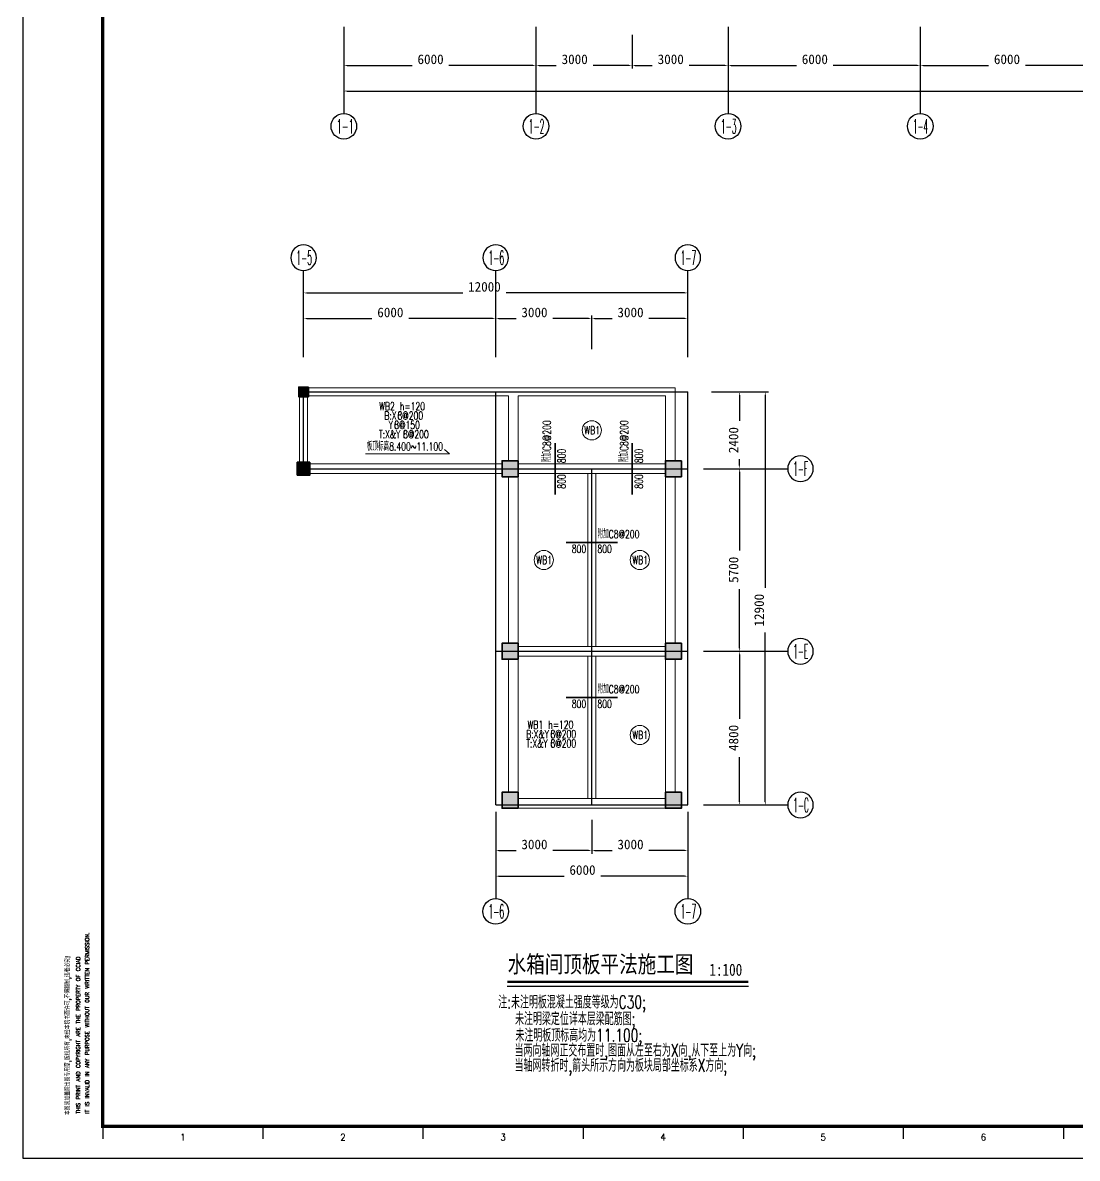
# Model space of a CAD drawing. Header units: inches. Extents: x 18712 to 314639, y 0 to 420500.
# Drawn here: x 18712 to 51645, y 0 to 35461 of the extents above; entities that cross this region are included whole.
import ezdxf
from ezdxf.enums import TextEntityAlignment as Align
from ezdxf.lldxf.tags import DXFTag

# ---------------------------------------------------------------- set-up
doc = ezdxf.new("R2010")
doc.units = ezdxf.units.IN
doc.header["$LTSCALE"] = 1000
doc.header["$MEASUREMENT"] = 0
doc.layers.get('0').update_dxf_attribs({"true_color": 0xffffff})
for name, color, linetype, true_color in [('AXIS_TEXT', 7, 'Continuous', 0xffffff), ('DIM', 3, 'Continuous', 0x00ff00), ('DIM_SYMB', 3, 'Continuous', 0x00ff00), ('DOTE', 1, 'DOTE', 0xff0000), ('NUM', 7, 'Continuous', 0xffffff), ('PUB_TEXT', 7, 'Continuous', 0xffffff), ('TK', 7, 'Continuous', 0xffffff), ('ZG-图框层', 4, 'Continuous', 0x00ffff), ('柱填充', 7, 'Continuous', 0xc0c0c0), ('柱尺寸标注', 3, 'Continuous', 0x00ff00), ('梁集中标注', 2, 'Continuous', 0xffff00), ('楼板正筋文字', 7, 'Continuous', 0xffffff), ('楼板负筋文字', 7, 'Continuous', 0xffffff), ('楼板负筋标注', 3, 'Continuous', 0x00ff00), ('楼板负筋钢筋', 1, 'Continuous', 0xff0000), ('砼柱', 2, 'Continuous', 0xffff00), ('砼梁', 6, 'Continuous', 0xff00ff), ('砼梁虚线', 9, 'HIDDEN', 0x808080)]:
    doc.layers.add(name, color=color, linetype=linetype, true_color=true_color)
doc.styles.add('-宋体', font='simsun.ttc', dxfattribs={"height": 0.2, "bigfont": 'gbcbig.shx'})
doc.styles.add('_TCH_AXIS', font='txt.shx', dxfattribs={"height": 0.2, "bigfont": 'GBCBIG.shx'})
doc.styles.add('CCIAD-图框(会签栏)', font='txt.shx', dxfattribs={"height": 0.2, "bigfont": 'gbcbig.shx'})
doc.styles.add('ISOCP', font='txt.shx', dxfattribs={"height": 0.2, "bigfont": 'gbcbig.shx'})
doc.styles.add('TSSD_Norm', font='txt.shx', dxfattribs={"height": 0.2, "bigfont": 'gbcbig.shx'})
doc.styles.add('TSSD_Rein', font='txt.shx', dxfattribs={"height": 0.2, "bigfont": 'gbcbig.shx'})
tags = doc.linetypes.add('DOTE', pattern=[2.42, 2, -0.2, 0.02, -0.2]).pattern_tags.tags
tags[10:11] = [DXFTag(74, 4), DXFTag(75, 0), DXFTag(340, '0'), DXFTag(46, 0.0), DXFTag(50, 0.0), DXFTag(44, 0.0), DXFTag(45, 0.0)]
tags[8:9] = [DXFTag(74, 4), DXFTag(75, 0), DXFTag(340, '0'), DXFTag(46, 0.0), DXFTag(50, 0.0), DXFTag(44, 0.0), DXFTag(45, 0.0)]
tags[6:7] = [DXFTag(74, 4), DXFTag(75, 0), DXFTag(340, '0'), DXFTag(46, 0.0), DXFTag(50, 0.0), DXFTag(44, 0.0), DXFTag(45, 0.0)]
tags[4:5] = [DXFTag(74, 4), DXFTag(75, 0), DXFTag(340, '0'), DXFTag(46, 0.0), DXFTag(50, 0.0), DXFTag(44, 0.0), DXFTag(45, 0.0)]
tags = doc.linetypes.add('HIDDEN', pattern=[0.375, 0.25, -0.125]).pattern_tags.tags
tags[6:7] = [DXFTag(74, 4), DXFTag(75, 0), DXFTag(340, '0'), DXFTag(46, 0.0), DXFTag(50, 0.0), DXFTag(44, 0.0), DXFTag(45, 0.0)]
tags[4:5] = [DXFTag(74, 4), DXFTag(75, 0), DXFTag(340, '0'), DXFTag(46, 0.0), DXFTag(50, 0.0), DXFTag(44, 0.0), DXFTag(45, 0.0)]
doc.dimstyles.new('TSSD_100_100$0', dxfattribs={"dimtxt": 300, "dimasz": 100, "dimexe": 100, "dimexo": 250, "dimgap": 100, "dimtad": 1, "dimdec": 0, "dimzin": 0, "dimdsep": 46, "dimtxsty": 'Standard', "dimcen": 0, "dimclrd": 256, "dimclre": 256, "dimclrt": 7, "dimadec": 0, "dimazin": 0, "dimtfac": 1, "dimtdec": 4, "dimtix": 1, "dimtmove": 2, "dimatfit": 3, "dimfxl": 1, "dimtolj": 1, "dimtzin": 0, "dimarcsym": 0})

# ---------------------------------------------------------------- blocks, each defined once
blk = doc.blocks.new('DAnoyomous17870')
at = {"layer": '楼板正筋文字', "color": 2, "true_color": 0xffff00, "style": 'TSSD_Rein', "width": 0.7}
for s, p in [('WB1 h=120', (34478, 13414)), ('B:X&Y', (34434, 13122)), ('C', (35192, 13122)), ('8@200', (35192, 13122)), ('T:X&Y', (34434, 12830)), ('C', (35192, 12830)), ('8@200', (35192, 12830))]:
    blk.add_text(s, height=250, dxfattribs=at).set_placement(p)
blk = doc.blocks.new('*D1018')
at = {"layer": 'Defpoints', "color": 0, "transparency": 16777216}
for p in [(28740, 35332), (34740, 35332), (34740, 34127)]:
    blk.add_point(p, dxfattribs=at)
at = {"layer": 'DIM', "lineweight": -2, "transparency": 16777216}
for p, q in [((28740, 35082), (28740, 34027)), ((34740, 35082), (34740, 34027)), ((28840, 34127), (30874, 34127)), ((34640, 34127), (32024, 34127))]:
    blk.add_line(p, q, dxfattribs=at)
at = {"layer": 'DIM', "transparency": 16777216}
for points in [[(28840, 34144), (28840, 34110), (28740, 34127)], [(34640, 34110), (34640, 34144), (34740, 34127)]]:
    blk.add_solid(points, dxfattribs=at)
at = {"layer": 'DIM', "color": 7, "true_color": 0xffffff, "transparency": 16777216, "insert": (31449, 34317), "char_height": 300, "attachment_point": 5}
blk.add_mtext('\\A1;6000', dxfattribs=at)
blk = doc.blocks.new('*D1019')
at = {"layer": 'Defpoints', "color": 0, "transparency": 16777216}
for p in [(37740, 35332), (40740, 35332), (40740, 34127)]:
    blk.add_point(p, dxfattribs=at)
at = {"layer": 'DIM', "lineweight": -2, "transparency": 16777216}
for p, q in [((37740, 35082), (37740, 34027)), ((40740, 35082), (40740, 34027)), ((37840, 34127), (38374, 34127)), ((40640, 34127), (39524, 34127))]:
    blk.add_line(p, q, dxfattribs=at)
at = {"layer": 'DIM', "transparency": 16777216}
for points in [[(37840, 34144), (37840, 34110), (37740, 34127)], [(40640, 34110), (40640, 34144), (40740, 34127)]]:
    blk.add_solid(points, dxfattribs=at)
at = {"layer": 'DIM', "color": 7, "true_color": 0xffffff, "transparency": 16777216, "insert": (38949, 34317), "char_height": 300, "attachment_point": 5}
blk.add_mtext('\\A1;3000', dxfattribs=at)
blk = doc.blocks.new('*D1020')
at = {"layer": 'Defpoints', "color": 0, "transparency": 16777216}
for p in [(40740, 35332), (46740, 35332), (46740, 34127)]:
    blk.add_point(p, dxfattribs=at)
at = {"layer": 'DIM', "lineweight": -2, "transparency": 16777216}
for p, q in [((40740, 35082), (40740, 34027)), ((46740, 35082), (46740, 34027)), ((40840, 34127), (42874, 34127)), ((46640, 34127), (44024, 34127))]:
    blk.add_line(p, q, dxfattribs=at)
at = {"layer": 'DIM', "transparency": 16777216}
for points in [[(40840, 34144), (40840, 34110), (40740, 34127)], [(46640, 34110), (46640, 34144), (46740, 34127)]]:
    blk.add_solid(points, dxfattribs=at)
at = {"layer": 'DIM', "color": 7, "true_color": 0xffffff, "transparency": 16777216, "insert": (43449, 34317), "char_height": 300, "attachment_point": 5}
blk.add_mtext('\\A1;6000', dxfattribs=at)
blk = doc.blocks.new('*D1021')
at = {"layer": 'Defpoints', "color": 0, "transparency": 16777216}
for p in [(46740, 35332), (52740, 35332), (52740, 34127)]:
    blk.add_point(p, dxfattribs=at)
at = {"layer": 'DIM', "lineweight": -2, "transparency": 16777216}
for p, q in [((46740, 35082), (46740, 34027)), ((52740, 35082), (52740, 34027)), ((46840, 34127), (48874, 34127)), ((52640, 34127), (50024, 34127))]:
    blk.add_line(p, q, dxfattribs=at)
at = {"layer": 'DIM', "transparency": 16777216}
for points in [[(46840, 34144), (46840, 34110), (46740, 34127)], [(52640, 34110), (52640, 34144), (52740, 34127)]]:
    blk.add_solid(points, dxfattribs=at)
at = {"layer": 'DIM', "color": 7, "true_color": 0xffffff, "transparency": 16777216, "insert": (49449, 34317), "char_height": 300, "attachment_point": 5}
blk.add_mtext('\\A1;6000', dxfattribs=at)
blk = doc.blocks.new('*D1030')
at = {"layer": 'Defpoints', "color": 0, "transparency": 16777216}
for p in [(28740, 35332), (87960, 35332), (87960, 33327)]:
    blk.add_point(p, dxfattribs=at)
at = {"layer": 'DIM', "lineweight": -2, "transparency": 16777216}
for p, q in [((28740, 35082), (28740, 33227)), ((87960, 35082), (87960, 33227)), ((28840, 33327), (57162, 33327)), ((87860, 33327), (58712, 33327))]:
    blk.add_line(p, q, dxfattribs=at)
at = {"layer": 'DIM', "transparency": 16777216}
for points in [[(28840, 33344), (28840, 33310), (28740, 33327)], [(87860, 33310), (87860, 33344), (87960, 33327)]]:
    blk.add_solid(points, dxfattribs=at)
at = {"layer": 'DIM', "color": 7, "true_color": 0xffffff, "transparency": 16777216, "insert": (57937, 33517), "char_height": 300, "attachment_point": 5}
blk.add_mtext('\\A1;59220', dxfattribs=at)
blk = doc.blocks.new('_AXISO')
at = {"lineweight": -3}
blk.add_circle((0, 0), 0.5, dxfattribs=at)
blk = doc.blocks.new('*D1083')
at = {"layer": 'Defpoints', "color": 0, "transparency": 16777216}
for p in [(34740, 35332), (37740, 35332), (37740, 34127)]:
    blk.add_point(p, dxfattribs=at)
at = {"layer": 'DIM', "lineweight": -2, "transparency": 16777216}
for p, q in [((34740, 35082), (34740, 34027)), ((37740, 35082), (37740, 34027)), ((34840, 34127), (35374, 34127)), ((37640, 34127), (36524, 34127))]:
    blk.add_line(p, q, dxfattribs=at)
at = {"layer": 'DIM', "transparency": 16777216}
for points in [[(34840, 34144), (34840, 34110), (34740, 34127)], [(37640, 34110), (37640, 34144), (37740, 34127)]]:
    blk.add_solid(points, dxfattribs=at)
at = {"layer": 'DIM', "color": 7, "true_color": 0xffffff, "transparency": 16777216, "insert": (35949, 34317), "char_height": 300, "attachment_point": 5}
blk.add_mtext('\\A1;3000', dxfattribs=at)
blk = doc.blocks.new('*D1104')
at = {"layer": 'Defpoints', "color": 0, "transparency": 16777216}
for p in [(36483, 10815), (39483, 10815), (39483, 9610)]:
    blk.add_point(p, dxfattribs=at)
at = {"layer": 'DIM', "lineweight": -2, "transparency": 16777216}
for p, q in [((36483, 10565), (36483, 9510)), ((39483, 10565), (39483, 9510)), ((36583, 9610), (37118, 9610)), ((39383, 9610), (38268, 9610))]:
    blk.add_line(p, q, dxfattribs=at)
at = {"layer": 'DIM', "transparency": 16777216}
for points in [[(36583, 9627), (36583, 9593), (36483, 9610)], [(39383, 9593), (39383, 9627), (39483, 9610)]]:
    blk.add_solid(points, dxfattribs=at)
at = {"layer": 'DIM', "color": 7, "true_color": 0xffffff, "transparency": 16777216, "insert": (37693, 9800), "char_height": 300, "attachment_point": 5}
blk.add_mtext('\\A1;3000', dxfattribs=at)
blk = doc.blocks.new('*D1105')
at = {"layer": 'Defpoints', "color": 0, "transparency": 16777216}
for p in [(33483, 10815), (36483, 10815), (36483, 9610)]:
    blk.add_point(p, dxfattribs=at)
at = {"layer": 'DIM', "lineweight": -2, "transparency": 16777216}
for p, q in [((33483, 10565), (33483, 9510)), ((36483, 10565), (36483, 9510)), ((33583, 9610), (34118, 9610)), ((36383, 9610), (35268, 9610))]:
    blk.add_line(p, q, dxfattribs=at)
at = {"layer": 'DIM', "transparency": 16777216}
for points in [[(33583, 9627), (33583, 9593), (33483, 9610)], [(36383, 9593), (36383, 9627), (36483, 9610)]]:
    blk.add_solid(points, dxfattribs=at)
at = {"layer": 'DIM', "color": 7, "true_color": 0xffffff, "transparency": 16777216, "insert": (34693, 9800), "char_height": 300, "attachment_point": 5}
blk.add_mtext('\\A1;3000', dxfattribs=at)
blk = doc.blocks.new('*D1106')
at = {"layer": 'Defpoints', "color": 0, "transparency": 16777216}
for p in [(33483, 10259), (39483, 10259), (39483, 8810)]:
    blk.add_point(p, dxfattribs=at)
at = {"layer": 'DIM', "lineweight": -2, "transparency": 16777216}
for p, q in [((33483, 10009), (33483, 8710)), ((39483, 10009), (39483, 8710)), ((33583, 8810), (35618, 8810)), ((39383, 8810), (36768, 8810))]:
    blk.add_line(p, q, dxfattribs=at)
at = {"layer": 'DIM', "transparency": 16777216}
for points in [[(33583, 8827), (33583, 8793), (33483, 8810)], [(39383, 8793), (39383, 8827), (39483, 8810)]]:
    blk.add_solid(points, dxfattribs=at)
at = {"layer": 'DIM', "color": 7, "true_color": 0xffffff, "transparency": 16777216, "insert": (36193, 9000), "char_height": 300, "attachment_point": 5}
blk.add_mtext('\\A1;6000', dxfattribs=at)
blk = doc.blocks.new('*D1107')
at = {"layer": 'Defpoints', "color": 0, "transparency": 16777216}
for p in [(39972, 15833), (41101, 15833), (39972, 11033)]:
    blk.add_point(p, dxfattribs=at)
at = {"layer": 'DIM', "lineweight": -2, "transparency": 16777216}
for p, q in [((40222, 15833), (41201, 15833)), ((41101, 15733), (41101, 13727)), ((41101, 11133), (41101, 12527)), ((40222, 11033), (41201, 11033))]:
    blk.add_line(p, q, dxfattribs=at)
at = {"layer": 'DIM', "transparency": 16777216}
for points in [[(41118, 15733), (41085, 15733), (41101, 15833)], [(41085, 11133), (41118, 11133), (41101, 11033)]]:
    blk.add_solid(points, dxfattribs=at)
at = {"layer": 'DIM', "color": 7, "true_color": 0xffffff, "transparency": 16777216, "insert": (40911, 13127), "char_height": 300, "attachment_point": 5, "rotation": 90}
blk.add_mtext('\\A1;4800', dxfattribs=at)
blk = doc.blocks.new('*D1108')
at = {"layer": 'Defpoints', "color": 0, "transparency": 16777216}
for p in [(39972, 21533), (41101, 21533), (39972, 15833)]:
    blk.add_point(p, dxfattribs=at)
at = {"layer": 'DIM', "lineweight": -2, "transparency": 16777216}
for p, q in [((40222, 21533), (41201, 21533)), ((41101, 21433), (41101, 18977)), ((41101, 15933), (41101, 17777)), ((40222, 15833), (41201, 15833))]:
    blk.add_line(p, q, dxfattribs=at)
at = {"layer": 'DIM', "transparency": 16777216}
for points in [[(41118, 21433), (41085, 21433), (41101, 21533)], [(41085, 15933), (41118, 15933), (41101, 15833)]]:
    blk.add_solid(points, dxfattribs=at)
at = {"layer": 'DIM', "color": 7, "true_color": 0xffffff, "transparency": 16777216, "insert": (40911, 18377), "char_height": 300, "attachment_point": 5, "rotation": 90}
blk.add_mtext('\\A1;5700', dxfattribs=at)
blk = doc.blocks.new('*D1109')
at = {"layer": 'Defpoints', "color": 0, "transparency": 16777216}
for p in [(39972, 23933), (41101, 23933), (39972, 21533)]:
    blk.add_point(p, dxfattribs=at)
at = {"layer": 'DIM', "lineweight": -2, "transparency": 16777216}
for p, q in [((40222, 23933), (41201, 23933)), ((41101, 23833), (41101, 23027)), ((41101, 21633), (41101, 21827)), ((40222, 21533), (41201, 21533))]:
    blk.add_line(p, q, dxfattribs=at)
at = {"layer": 'DIM', "transparency": 16777216}
for points in [[(41118, 23833), (41085, 23833), (41101, 23933)], [(41085, 21633), (41118, 21633), (41101, 21533)]]:
    blk.add_solid(points, dxfattribs=at)
at = {"layer": 'DIM', "color": 7, "true_color": 0xffffff, "transparency": 16777216, "insert": (40911, 22427), "char_height": 300, "attachment_point": 5, "rotation": 90}
blk.add_mtext('\\A1;2400', dxfattribs=at)
blk = doc.blocks.new('*D1110')
at = {"layer": 'Defpoints', "color": 0, "transparency": 16777216}
for p in [(40222, 23933), (41901, 23933), (39972, 11033)]:
    blk.add_point(p, dxfattribs=at)
at = {"layer": 'DIM', "lineweight": -2, "transparency": 16777216}
for p, q in [((40472, 23933), (42001, 23933)), ((41901, 23833), (41901, 17816)), ((41901, 11133), (41901, 16416)), ((40222, 11033), (42001, 11033))]:
    blk.add_line(p, q, dxfattribs=at)
at = {"layer": 'DIM', "transparency": 16777216}
for points in [[(41918, 23833), (41885, 23833), (41901, 23933)], [(41885, 11133), (41918, 11133), (41901, 11033)]]:
    blk.add_solid(points, dxfattribs=at)
at = {"layer": 'DIM', "color": 7, "true_color": 0xffffff, "transparency": 16777216, "insert": (41711, 17116), "char_height": 300, "attachment_point": 5, "rotation": 90}
blk.add_mtext('\\A1;12900', dxfattribs=at)
blk = doc.blocks.new('DAnoyomous21606')
at = {"layer": '楼板正筋文字', "color": 2, "true_color": 0xffff00, "style": 'TSSD_Rein', "width": 0.7}
for s, p in [('WB2 h=120', (29845, 23358)), ('B:X', (30006, 23066)), ('C', (30414, 23066)), ('8@200', (30414, 23066)), ('T:X&Y', (29831, 22483)), ('Y', (30137, 22774)), ('C', (30312, 22774)), ('8@150', (30312, 22774)), ('C', (30589, 22483)), ('8@200', (30589, 22483))]:
    blk.add_text(s, height=250, dxfattribs=at).set_placement(p)
blk = doc.blocks.new('*D1177')
at = {"layer": 'Defpoints', "color": 0, "transparency": 16777216}
for p in [(33483, 26223), (27483, 25018), (33483, 25018)]:
    blk.add_point(p, dxfattribs=at)
at = {"layer": 'DIM', "lineweight": -2, "transparency": 16777216}
for p, q in [((27483, 25268), (27483, 26323)), ((33483, 25268), (33483, 26323)), ((27583, 26223), (29618, 26223)), ((33383, 26223), (30768, 26223))]:
    blk.add_line(p, q, dxfattribs=at)
at = {"layer": 'DIM', "transparency": 16777216}
for points in [[(27583, 26239), (27583, 26206), (27483, 26223)], [(33383, 26206), (33383, 26239), (33483, 26223)]]:
    blk.add_solid(points, dxfattribs=at)
at = {"layer": 'DIM', "color": 7, "true_color": 0xffffff, "transparency": 16777216, "insert": (30193, 26413), "char_height": 300, "attachment_point": 5}
blk.add_mtext('\\A1;6000', dxfattribs=at)
blk = doc.blocks.new('*D1178')
at = {"layer": 'Defpoints', "color": 0, "transparency": 16777216}
for p in [(39483, 26223), (36483, 25018), (39483, 25018)]:
    blk.add_point(p, dxfattribs=at)
at = {"layer": 'DIM', "lineweight": -2, "transparency": 16777216}
for p, q in [((36483, 25268), (36483, 26323)), ((39483, 25268), (39483, 26323)), ((36583, 26223), (37118, 26223)), ((39383, 26223), (38268, 26223))]:
    blk.add_line(p, q, dxfattribs=at)
at = {"layer": 'DIM', "transparency": 16777216}
for points in [[(36583, 26239), (36583, 26206), (36483, 26223)], [(39383, 26206), (39383, 26239), (39483, 26223)]]:
    blk.add_solid(points, dxfattribs=at)
at = {"layer": 'DIM', "color": 7, "true_color": 0xffffff, "transparency": 16777216, "insert": (37693, 26413), "char_height": 300, "attachment_point": 5}
blk.add_mtext('\\A1;3000', dxfattribs=at)
blk = doc.blocks.new('*D1179')
at = {"layer": 'Defpoints', "color": 0, "transparency": 16777216}
for p in [(36483, 26223), (33483, 25018), (36483, 25018)]:
    blk.add_point(p, dxfattribs=at)
at = {"layer": 'DIM', "lineweight": -2, "transparency": 16777216}
for p, q in [((33483, 25268), (33483, 26323)), ((36483, 25268), (36483, 26323)), ((33583, 26223), (34118, 26223)), ((36383, 26223), (35268, 26223))]:
    blk.add_line(p, q, dxfattribs=at)
at = {"layer": 'DIM', "transparency": 16777216}
for points in [[(33583, 26239), (33583, 26206), (33483, 26223)], [(36383, 26206), (36383, 26239), (36483, 26223)]]:
    blk.add_solid(points, dxfattribs=at)
at = {"layer": 'DIM', "color": 7, "true_color": 0xffffff, "transparency": 16777216, "insert": (34693, 26413), "char_height": 300, "attachment_point": 5}
blk.add_mtext('\\A1;3000', dxfattribs=at)
blk = doc.blocks.new('*D1180')
at = {"layer": 'Defpoints', "color": 0, "transparency": 16777216}
for p in [(39483, 27023), (27483, 25438), (39483, 25438)]:
    blk.add_point(p, dxfattribs=at)
at = {"layer": 'DIM', "lineweight": -2, "transparency": 16777216}
for p, q in [((27483, 25688), (27483, 27123)), ((27583, 27023), (32456, 27023)), ((39383, 27023), (33806, 27023)), ((39483, 25688), (39483, 27123))]:
    blk.add_line(p, q, dxfattribs=at)
at = {"layer": 'DIM', "transparency": 16777216}
for points in [[(27583, 27039), (27583, 27006), (27483, 27023)], [(39383, 27006), (39383, 27039), (39483, 27023)]]:
    blk.add_solid(points, dxfattribs=at)
at = {"layer": 'DIM', "color": 7, "true_color": 0xffffff, "transparency": 16777216, "insert": (33131, 27213), "char_height": 300, "attachment_point": 5}
blk.add_mtext('\\A1;12000', dxfattribs=at)

msp = doc.modelspace()

# ---------------------------------------------------------------- hatches: boundary and pattern name
at = {"layer": '柱填充'}
for points in [[(27633.2, 24083), (27333.2, 24083), (27333.2, 23783), (27633.2, 23783)], [(27683.2, 21733), (27283.2, 21733), (27283.2, 21333), (27683.2, 21333)], [(34183.2, 21783), (33683.2, 21783), (33683.2, 21283), (34183.2, 21283)], [(39283.2, 21783), (38783.2, 21783), (38783.2, 21283), (39283.2, 21283)], [(34183.2, 16083), (33683.2, 16083), (33683.2, 15583), (34183.2, 15583)], [(39283.2, 16083), (38783.2, 16083), (38783.2, 15583), (39283.2, 15583)], [(34183.2, 11433), (33683.2, 11433), (33683.2, 10933), (34183.2, 10933)], [(39283.2, 11433), (38783.2, 11433), (38783.2, 10933), (39283.2, 10933)]]:
    msp.add_hatch(color=256, dxfattribs=at).paths.add_polyline_path(points, flags=0)

# ---------------------------------------------------------------- linework, layer by layer
at = {"layer": 'DIM', "lineweight": -3}
for p, q in [((28740.2, 35332), (28740.2, 32627)), ((34740.2, 35332), (34740.2, 32627)), ((40740.2, 35332), (40740.2, 32627)), ((46740.2, 35332), (46740.2, 32627)), ((27483.2, 25017.6), (27483.2, 27722.6)), ((33483.2, 25017.6), (33483.2, 27722.6)), ((39483.2, 25017.6), (39483.2, 27722.6)), ((39972.2, 21533), (42601.2, 21533)), ((39972.2, 15833), (42601.2, 15833)), ((39972.2, 11033), (42601.2, 11033)), ((33483.2, 10814.9), (33483.2, 8109.9)), ((39483.2, 10814.9), (39483.2, 8109.9))]:
    msp.add_line(p, q, dxfattribs=at)
at = {"layer": 'DIM_SYMB', "lineweight": -3, "const_width": 70}
msp.add_lwpolyline([(33841.8, 5514), (41376.6, 5514)], dxfattribs=at)
at = {"layer": 'DIM_SYMB', "lineweight": -3}
msp.add_lwpolyline([(33841.8, 5374), (41376.6, 5374)], dxfattribs=at)
at = {"layer": 'DOTE', "lineweight": -3}
for p, q in [((27483.2, 23933), (33483.2, 23933)), ((27483.2, 21533), (27483.2, 23933)), ((27483.2, 23933), (33483.2, 23933)), ((33483.2, 21533), (33483.2, 23933)), ((33483.2, 23933), (39483.2, 23933)), ((39483.2, 21533), (39483.2, 23933)), ((27483.2, 21533), (33483.2, 21533)), ((27483.2, 21533), (33483.2, 21533)), ((33483.2, 15833), (33483.2, 21533)), ((33483.2, 21533), (36483.2, 21533)), ((36483.2, 15833), (36483.2, 21533)), ((36483.2, 21533), (39483.2, 21533)), ((39483.2, 15833), (39483.2, 21533)), ((33483.2, 15833), (36483.2, 15833)), ((33483.2, 11033), (33483.2, 15833)), ((36483.2, 15833), (39483.2, 15833)), ((36483.2, 11033), (36483.2, 15833)), ((39483.2, 11033), (39483.2, 15833)), ((33483.2, 11033), (36483.2, 11033)), ((36483.2, 11033), (39483.2, 11033))]:
    msp.add_line(p, q, dxfattribs=at)
at = {"layer": 'TK', "lineweight": -3}
for p, q in [((21212.2, 1391.3), (21212.2, 1000)), ((21212.2, 1000), (21212.2, 608.7)), ((26212.2, 1000), (26212.2, 608.7)), ((31212.2, 1000), (31212.2, 608.7)), ((36212.2, 1000), (36212.2, 608.7)), ((41212.2, 1000), (41212.2, 608.7)), ((46212.2, 1000), (46212.2, 608.7)), ((51212.2, 1000), (51212.2, 608.7))]:
    msp.add_line(p, q, dxfattribs=at)
msp.add_lwpolyline([(18712.2, 84100), (18712.2, 0), (137612.2, 0), (137612.2, 84100)], close=True, dxfattribs=at)
at = {"layer": 'TK', "lineweight": -3, "const_width": 100}
msp.add_lwpolyline([(21212.2, 83100), (21212.2, 1000), (136612.2, 1000), (136612.2, 83100)], close=True, dxfattribs=at)
at = {"layer": 'ZG-图框层', "lineweight": -3}
msp.add_lwpolyline([(18712.2, 0), (137612.2, 0), (137612.2, 84100), (18712.2, 84100)], close=True, dxfattribs=at)
at = {"layer": 'ZG-图框层', "lineweight": -3, "const_width": 100}
msp.add_lwpolyline([(21212.2, 1000), (136612.2, 1000), (136612.2, 83100), (21212.2, 83100)], close=True, dxfattribs=at)
at = {"layer": '柱尺寸标注', "lineweight": 18}
msp.add_lwpolyline([(29420.2, 21996), (32036.2, 21996), (31885.2, 22138)], dxfattribs=at)
at = {"layer": '楼板正筋文字', "lineweight": 18}
for centre in [(36483.2, 22733), (34983.2, 18683), (37983.2, 18683), (37983.2, 13219)]:
    msp.add_circle(centre, 300, dxfattribs=at)
at = {"layer": '楼板负筋钢筋', "lineweight": 35}
for points in [[(35337.2, 20733), (35337.2, 22333)], [(37748.2, 20733), (37748.2, 22333)], [(35683.2, 19234.4), (37283.2, 19234.4)], [(35683.2, 14393.4), (37283.2, 14393.4)]]:
    msp.add_lwpolyline(points, dxfattribs=at)
at = {"layer": '砼柱', "lineweight": 35}
for points in [[(27633.2, 24083), (27333.2, 24083), (27333.2, 23783), (27633.2, 23783)], [(27683.2, 21733), (27283.2, 21733), (27283.2, 21333), (27683.2, 21333)], [(34183.2, 21783), (33683.2, 21783), (33683.2, 21283), (34183.2, 21283)], [(39283.2, 21783), (38783.2, 21783), (38783.2, 21283), (39283.2, 21283)], [(34183.2, 16083), (33683.2, 16083), (33683.2, 15583), (34183.2, 15583)], [(39283.2, 16083), (38783.2, 16083), (38783.2, 15583), (39283.2, 15583)], [(34183.2, 11433), (33683.2, 11433), (33683.2, 10933), (34183.2, 10933)], [(39283.2, 11433), (38783.2, 11433), (38783.2, 10933), (39283.2, 10933)]]:
    msp.add_lwpolyline(points, close=True, dxfattribs=at)
at = {"layer": '砼梁', "lineweight": 18}
for p, q in [((27358.2, 23783), (27358.2, 21733)), ((33883.2, 24058), (27633.2, 24058)), ((39083.2, 24058), (33883.2, 24058)), ((39083.2, 21783), (39083.2, 24058)), ((27683.2, 21383), (33683.2, 21383)), ((33883.2, 21283), (33883.2, 16083)), ((39083.2, 16083), (39083.2, 21283)), ((33883.2, 15583), (33883.2, 11433)), ((39083.2, 11433), (39083.2, 15583)), ((34183.2, 10933), (36483.2, 10933)), ((36483.2, 10933), (38783.2, 10933))]:
    msp.add_line(p, q, dxfattribs=at)
at = {"layer": '砼梁虚线', "lineweight": 18}
for p, q in [((27608.2, 21733), (27608.2, 23783)), ((27633.2, 23808), (33883.2, 23808)), ((33883.2, 23808), (33883.2, 21783)), ((34183.2, 21783), (34183.2, 23808)), ((34183.2, 23808), (38783.2, 23808)), ((38783.2, 23808), (38783.2, 21783)), ((33683.2, 21683), (27683.2, 21683)), ((36483.2, 21683), (34183.2, 21683)), ((38783.2, 21683), (36483.2, 21683)), ((34183.2, 21383), (36483.2, 21383)), ((34183.2, 16083), (34183.2, 21283)), ((36358.2, 21383), (36358.2, 15983)), ((36483.2, 21383), (38783.2, 21383)), ((36608.2, 15983), (36608.2, 21383)), ((38783.2, 21283), (38783.2, 16083)), ((36483.2, 15983), (34183.2, 15983)), ((38783.2, 15983), (36483.2, 15983)), ((34183.2, 15683), (36483.2, 15683)), ((36358.2, 15683), (36358.2, 11233)), ((36483.2, 15683), (38783.2, 15683)), ((36608.2, 11233), (36608.2, 15683)), ((34183.2, 11433), (34183.2, 15583)), ((38783.2, 15583), (38783.2, 11433)), ((36483.2, 11233), (34183.2, 11233)), ((38783.2, 11233), (36483.2, 11233))]:
    msp.add_line(p, q, dxfattribs=at)

# ---------------------------------------------------------------- block references
at = {"layer": 'DIM'}
ref = msp.add_blockref('_AXISO', (28740.2, 32227), dxfattribs=dict(at, xscale=800, yscale=800))
ref.add_attrib('A', '1-1', (28513.9, 32000.7), dxfattribs={"layer": 'AXIS_TEXT', "height": 452.55, "style": '_TCH_AXIS', "width": 0.42})
ref = msp.add_blockref('_AXISO', (34740.2, 32227), dxfattribs=dict(at, xscale=800, yscale=800))
ref.add_attrib('A', '1-2', (34513.9, 32000.7), dxfattribs={"layer": 'AXIS_TEXT', "height": 452.55, "style": '_TCH_AXIS', "width": 0.381818})
ref = msp.add_blockref('_AXISO', (40740.2, 32227), dxfattribs=dict(at, xscale=800, yscale=800))
ref.add_attrib('A', '1-3', (40513.9, 32000.7), dxfattribs={"layer": 'AXIS_TEXT', "height": 452.55, "style": '_TCH_AXIS', "width": 0.381818})
ref = msp.add_blockref('_AXISO', (46740.2, 32227), dxfattribs=dict(at, xscale=800, yscale=800))
ref.add_attrib('A', '1-4', (46513.9, 32000.7), dxfattribs={"layer": 'AXIS_TEXT', "height": 452.55, "style": '_TCH_AXIS', "width": 0.368421})
ref = msp.add_blockref('_AXISO', (27483.2, 28122.6), dxfattribs=dict(at, xscale=-800, yscale=800, rotation=180))
ref.add_attrib('A', '1-5', (27256.9, 27896.3), dxfattribs={"layer": 'AXIS_TEXT', "height": 452.55, "style": '_TCH_AXIS', "width": 0.381818})
ref = msp.add_blockref('_AXISO', (33483.2, 28122.6), dxfattribs=dict(at, xscale=-800, yscale=800, rotation=180))
ref.add_attrib('A', '1-6', (33256.9, 27896.3), dxfattribs={"layer": 'AXIS_TEXT', "height": 452.55, "style": '_TCH_AXIS', "width": 0.381818})
ref = msp.add_blockref('_AXISO', (39483.2, 28122.6), dxfattribs=dict(at, xscale=-800, yscale=800, rotation=180))
ref.add_attrib('A', '1-7', (39256.9, 27896.3), dxfattribs={"layer": 'AXIS_TEXT', "height": 452.55, "style": '_TCH_AXIS', "width": 0.381818})
ref = msp.add_blockref('_AXISO', (43001.2, 21533), dxfattribs=dict(at, xscale=-800, yscale=800))
ref.add_attrib('A', '1-F', (42774.9, 21306.7), dxfattribs={"layer": 'AXIS_TEXT', "height": 452.55, "style": '_TCH_AXIS', "width": 0.368421})
ref = msp.add_blockref('_AXISO', (43001.2, 15833), dxfattribs=dict(at, xscale=-800, yscale=800))
ref.add_attrib('A', '1-E', (42774.9, 15606.7), dxfattribs={"layer": 'AXIS_TEXT', "height": 452.55, "style": '_TCH_AXIS', "width": 0.368421})
ref = msp.add_blockref('_AXISO', (43001.2, 11033), dxfattribs=dict(at, xscale=-800, yscale=800))
ref.add_attrib('A', '1-C', (42774.9, 10806.7), dxfattribs={"layer": 'AXIS_TEXT', "height": 452.55, "style": '_TCH_AXIS', "width": 0.375})
ref = msp.add_blockref('_AXISO', (33483.2, 7709.9), dxfattribs=dict(at, xscale=800, yscale=800))
ref.add_attrib('A', '1-6', (33256.9, 7483.6), dxfattribs={"layer": 'AXIS_TEXT', "height": 452.55, "style": '_TCH_AXIS', "width": 0.381818})
ref = msp.add_blockref('_AXISO', (39483.2, 7709.9), dxfattribs=dict(at, xscale=800, yscale=800))
ref.add_attrib('A', '1-7', (39256.9, 7483.6), dxfattribs={"layer": 'AXIS_TEXT', "height": 452.55, "style": '_TCH_AXIS', "width": 0.381818})
at = {"layer": '楼板正筋文字', "color": 2, "true_color": 0xffff00}
for name in ['DAnoyomous21606', 'DAnoyomous17870']:
    msp.add_blockref(name, (0, 0), dxfattribs=at)

# ---------------------------------------------------------------- texts
at = {"layer": 'NUM', "style": 'TSSD_Norm', "width": 0.7}
for s, p in [('注:未注明板混凝土强度等级为C30;', (33561.2, 4676.8)), ('未注明梁定位详本层梁配筋图; ', (34087.6, 4156)), ('未注明板顶标高均为11.100;', (34097.9, 3642.2)), ('当两向轴网正交布置时,图面从左至右为X向,从下至上为Y向; ', (34071.9, 3171.2)), ('当轴网转折时,箭头所示方向为板块局部坐标系X方向; ', (34071.9, 2701.2))]:
    msp.add_text(s, height=400, dxfattribs=at).set_placement(p)
at = {"layer": 'PUB_TEXT', "style": '-宋体', "width": 0.8}
for s, height, p in [('水箱间顶板平法施工图', 531.65, (33855.3, 5796.8)), ('1:100', 377.64, (40154.5, 5699.2))]:
    msp.add_text(s, height=height, dxfattribs=at).set_placement(p)
at = {"layer": 'TK', "style": 'CCIAD-图框(会签栏)'}
for s, height, p in [('IT IS INVALID IN ANY PURPOSE WITHOUT OUR WRITTEN PERMISSION.', 120, (20783.7, 1391.1)), ('THIS PRINT AND COPYRIGHT ARE THE PROPERTY OF CCIAD', 120, (20502.6, 1391.1)), ('本图须加盖院出图专用章,版权所有,未经本院书面许可,不得翻制,违者必究!', 150, (20189.9, 1348.8))]:
    msp.add_text(s, height=height, rotation=90, dxfattribs=at).set_placement(p)
at = {"layer": 'TK', "style": 'ISOCP'}
for s, p in [('1', (23712.2, 658.7)), ('2', (28712.2, 658.7)), ('3', (33712.2, 658.7)), ('4', (38712.2, 658.7)), ('5', (43712.2, 658.7)), ('6', (48712.2, 658.7))]:
    msp.add_text(s, height=200, dxfattribs=at).set_placement(p, align=Align.MIDDLE_CENTER)
at = {"layer": '梁集中标注', "color": 6, "true_color": 0xff00ff, "style": 'TSSD_Rein', "width": 0.7}
msp.add_text('板顶标高8.400~11.100', height=250, dxfattribs=at).set_placement((29456.2, 22352.7), align=Align.TOP_LEFT)
at = {"layer": '楼板正筋文字', "style": 'TSSD_Rein', "width": 0.7}
for p in [(36249.9, 22608), (34749.9, 18558), (37749.9, 18558), (37749.9, 13094)]:
    msp.add_text('WB1', height=250, dxfattribs=at).set_placement(p)
at = {"layer": '楼板负筋文字', "style": 'TSSD_Rein', "width": 0.7}
for p in [(35207.3, 21735.5), (37618.3, 21735.5)]:
    msp.add_text('附加C8@200', height=250, rotation=89.99999, dxfattribs=at).set_placement(p)
for p in [(36660.7, 19364.3), (36660.7, 14523.3)]:
    msp.add_text('附加C8@200', height=250, dxfattribs=at).set_placement(p)
at = {"layer": '楼板负筋标注', "style": 'TSSD_Rein', "width": 0.7}
for p in [(35417.2, 21933), (37828.2, 21933), (35417.2, 21133), (37828.2, 21133)]:
    msp.add_text('800', height=250, rotation=89.99999, dxfattribs=at).set_placement(p, align=Align.TOP_CENTER)
for p in [(36083.2, 19154.4), (36883.2, 19154.4), (36083.2, 14313.4), (36883.2, 14313.4)]:
    msp.add_text('800', height=250, dxfattribs=at).set_placement(p, align=Align.TOP_CENTER)

# ---------------------------------------------------------------- dimensions: what is measured, and where the dimension line sits
at = {"layer": 'DIM'}
for base, p1, p2, angle, text, picture, middle, dimtype in [((34740.2, 34127), (28740.2, 35332), (34740.2, 35332), 0, '6000', '*D1018', (31449.5, 34317), 161), ((87960.2, 33327), (28740.2, 35332), (87960.2, 35332), 0, '59220', '*D1030', (57937.1, 33517), 161), ((37740.2, 34127), (34740.2, 35332), (37740.2, 35332), 0, '3000', '*D1083', (35949.5, 34317), 161), ((40740.2, 34127), (37740.2, 35332), (40740.2, 35332), 0, '3000', '*D1019', (38949.5, 34317), 161), ((46740.2, 34127), (40740.2, 35332), (46740.2, 35332), 0, '6000', '*D1020', (43449.5, 34317), 161), ((52740.2, 34127), (46740.2, 35332), (52740.2, 35332), 0, '6000', '*D1021', (49449.5, 34317), 161), ((33483.2, 26222.6), (27483.2, 25017.6), (33483.2, 25017.6), 0, '6000', '*D1177', (30192.5, 26412.6), 161), ((36483.2, 26222.6), (33483.2, 25017.6), (36483.2, 25017.6), 0, '3000', '*D1179', (34692.5, 26412.6), 161), ((39483.2, 26222.6), (36483.2, 25017.6), (39483.2, 25017.6), 0, '3000', '*D1178', (37692.5, 26412.6), 161), ((41101.2, 23933), (39972.2, 21533), (39972.2, 23933), 90, '2400', '*D1109', (40911.2, 22427), 161), ((41901.2, 23933), (39972.2, 11033), (40222.2, 23933), 270, '12900', '*D1110', (41711.2, 17115.8), 160), ((41101.2, 21533), (39972.2, 15833), (39972.2, 21533), 90, '5700', '*D1108', (40911.2, 18377), 161), ((41101.2, 15833), (39972.2, 11033), (39972.2, 15833), 90, '4800', '*D1107', (40911.2, 13127), 161), ((36483.2, 9609.9), (33483.2, 10814.9), (36483.2, 10814.9), 0, '3000', '*D1105', (34692.5, 9799.9), 161), ((39483.2, 9609.9), (36483.2, 10814.9), (39483.2, 10814.9), 0, '3000', '*D1104', (37692.5, 9799.9), 161), ((39483.2, 8809.9), (33483.2, 10258.8), (39483.2, 10258.8), 180, '6000', '*D1106', (36192.5, 8999.9), 160)]:
    dim = msp.add_linear_dim(base=base, p1=p1, p2=p2, angle=angle, text=text, dimstyle='TSSD_100_100$0', override={"dimscale": 1, "dimlfac": 1}, dxfattribs=at)
    dim.commit()
    dim.dimension.update_dxf_attribs({"geometry": picture, "text_midpoint": middle, "dimtype": dimtype})
dim = msp.add_linear_dim(base=(39483.2, 27022.6), p1=(27483.2, 25438.4), p2=(39483.2, 25438.4), text='12000', dimstyle='TSSD_100_100$0', override={"dimscale": 1, "dimlfac": 1}, dxfattribs=at)
dim.commit()
dim.dimension.update_dxf_attribs({"geometry": '*D1180', "text_midpoint": (33131.3, 27212.6), "dimtype": 160})

doc.saveas('drawing.dxf')
